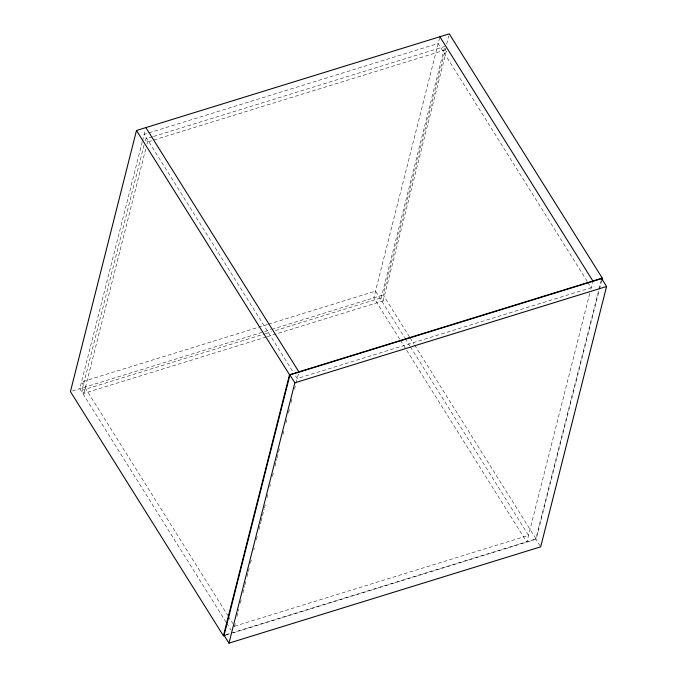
<?xml version="1.0" encoding="UTF-8"?>
<svg xmlns="http://www.w3.org/2000/svg" width="677" height="677" viewBox="0 0 677 677"><rect width="100%" height="100%" fill="white"/><g stroke="black" fill="none" stroke-linecap="round" stroke-linejoin="round"><path stroke-width="0.51" stroke-dasharray="3.38 2.54" d="M142.246 141.933L79.81 388.683L226.093 622.197M142.508 140.909L145.394 129.519M266.247 337.019L83.897 393.362L81.985 390.316L144.04 145.056M145.081 140.968L145.597 138.92L152.647 136.746M83.897 393.362L145.953 148.111M146.994 144.023L147.51 141.975L145.597 138.92M234.377 626.792L235.672 621.672M236.967 616.552L238.778 609.385M240.335 603.241L241.367 599.145M242.925 593.001L244.735 585.833M244.998 584.81L245.776 581.738M247.071 576.618L248.104 572.522M248.366 571.498L249.144 568.426M250.439 563.315L251.734 558.195M253.807 550.003L254.324 547.955M256.397 539.764L257.429 535.668M258.986 529.524L260.797 522.356M261.06 521.332L264.165 509.045M264.428 508.021L265.206 504.949M267.017 497.781L267.796 494.709M269.869 486.518L270.385 484.47M272.459 476.286L273.753 471.167M275.048 466.047L276.859 458.879M277.121 457.855L279.457 448.639M283.079 434.304L283.858 431.232M285.931 423.04L287.226 417.921M288.52 412.801L289.815 407.681M291.11 402.561L292.405 397.441M294.478 389.25L295.773 384.138M296.035 383.114L298.396 373.763M439.635 37.709L373.814 297.838L399.591 338.991M267.254 336.706L383.114 300.901L381.202 297.855L444.552 47.483M409.534 336.985L383.199 294.935L445.635 48.185M446.668 44.09L448.741 35.898M383.114 300.901L446.718 49.514L147.51 141.975M589.777 293.285L526.824 542.082L400.158 339.888M590.809 289.189L592.646 281.954M540.153 545.95L535.778 538.968L598.798 289.908M599.06 288.884L601.134 280.684M232.82 632.936L536.201 539.18L599.162 290.382M599.416 289.358L601.489 281.167M153.654 136.432L444.806 46.459M267.407 324.528L81.511 381.972L227.794 615.486M268.422 324.215L375.515 291.118L404.66 337.645M72.304 391.01L270.758 329.682M271.773 329.369L383.199 294.935M81.985 390.316L264.335 333.964M265.342 333.651L271.384 331.781M275.412 330.537L381.202 297.855M234.521 626.217L528.517 535.372L410.262 346.59M226.067 634.679L230.104 633.427M231.111 633.113L535.778 538.968M225.314 635.254L229.063 634.095M587.264 281.446L438.18 43.463L144.176 134.317L293.259 372.299M587.822 282.343L591.19 287.708L297.186 378.561L293.826 373.196M410.101 337.882L414.019 344.144M414.586 345.042L536.201 539.18M405.218 338.542L409.703 345.693M228.352 616.375L232.837 623.534M226.651 623.094L231.136 630.253"/><path stroke-width="1.02" d="M601.751 280.143L602.268 278.095L449.257 33.85L136.492 130.5L70.425 391.585L223.435 635.83L225.314 635.254M223.435 635.83L289.502 374.745L136.492 130.5M289.925 374.956L224.053 635.297L228.97 643.15L540.695 546.821L606.575 286.481L601.65 278.628L289.925 374.956L294.85 382.81L228.97 643.15M289.502 374.745L602.268 278.095M294.85 382.81L606.575 286.481M439.881 36.753L592.883 280.997M145.877 127.598L298.887 371.851"/></g></svg>
